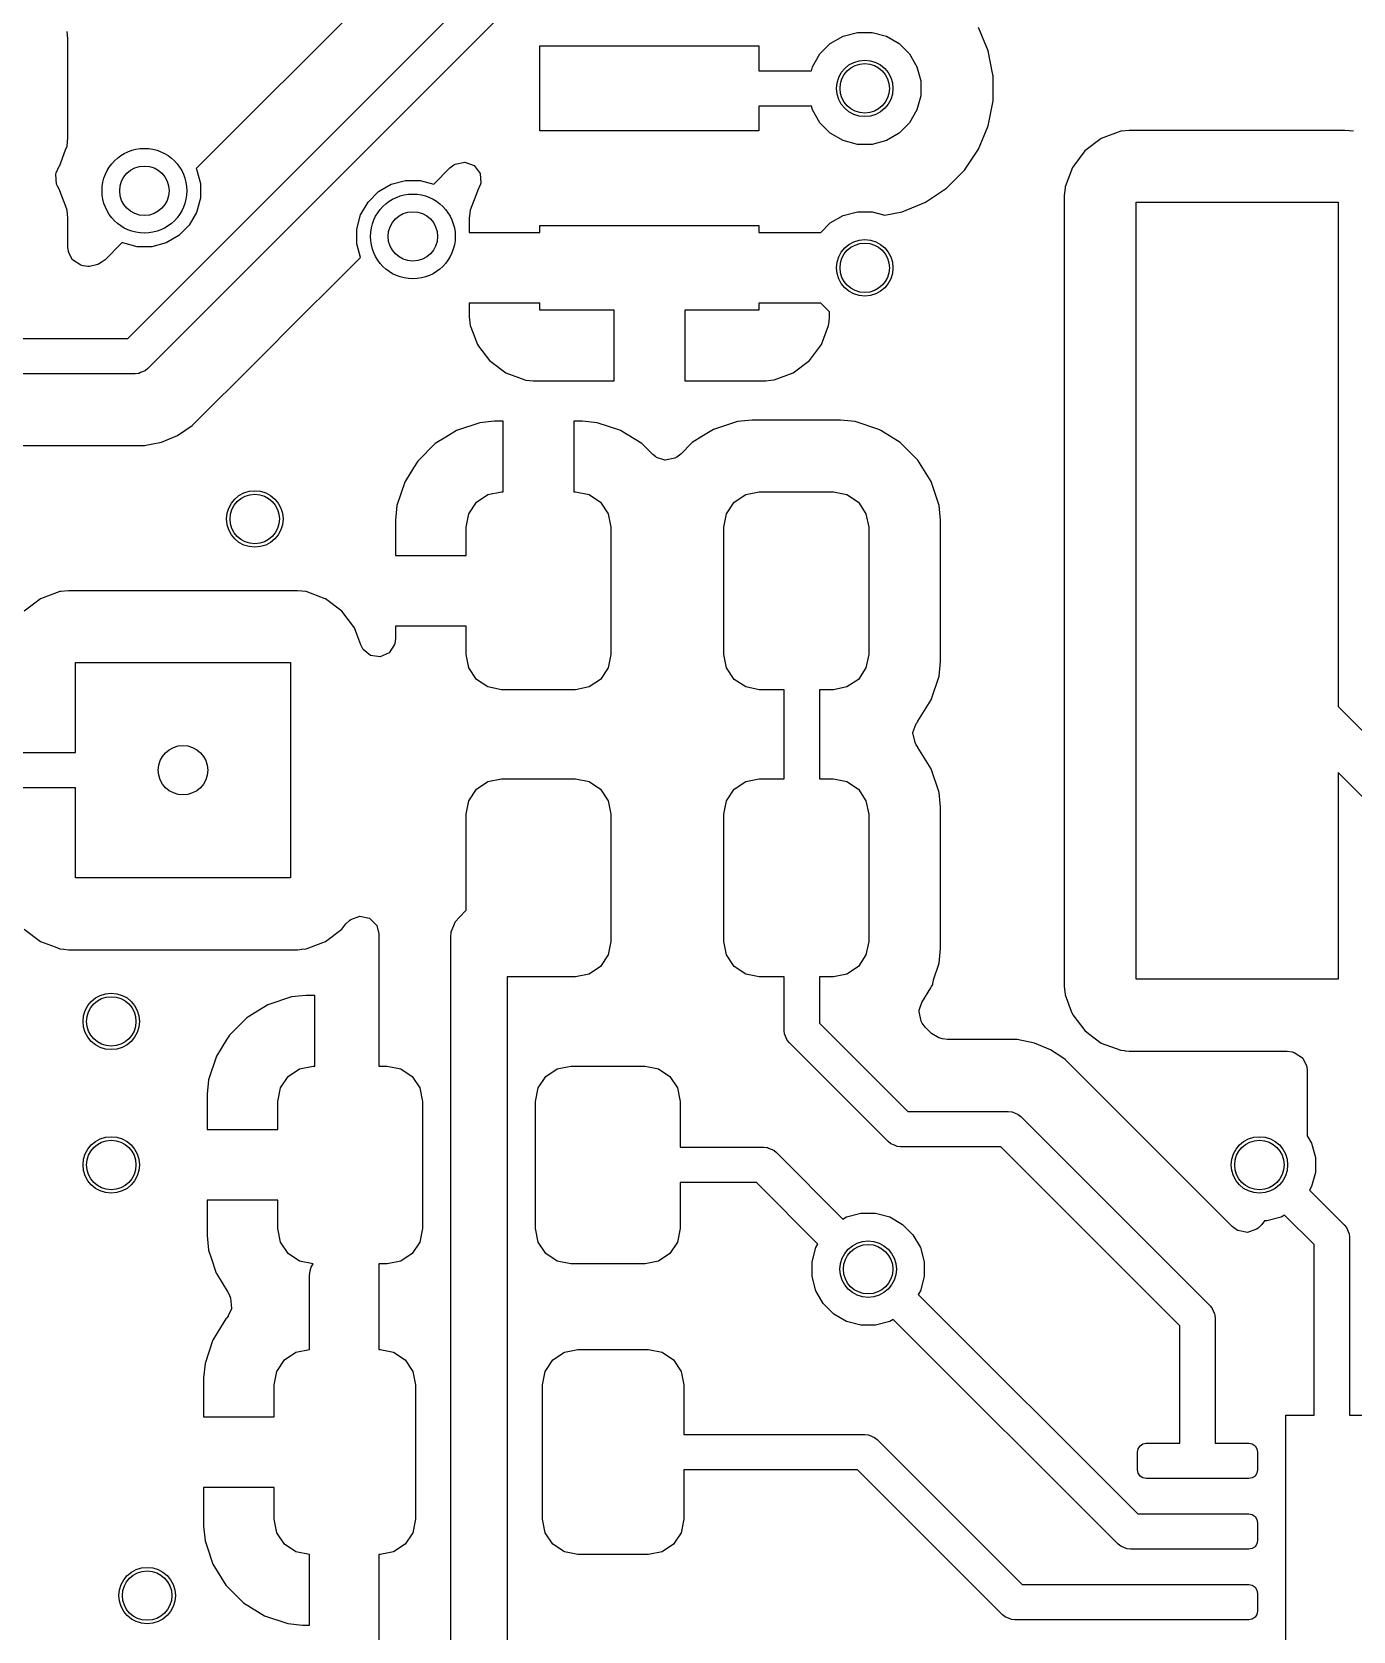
# Model space of a CAD drawing. Header units: inches. Extents: x -2.18 to 1.8, y 0.44 to 2.81.
# Drawn here: x 0.3879 to 0.7561, y 1.7651 to 2.2107 of the extents above; entities that cross this region are included whole.
import ezdxf

# ---------------------------------------------------------------- set-up
doc = ezdxf.new("R2010")
doc.units = ezdxf.units.IN
doc.header["$MEASUREMENT"] = 0
doc.layers.add('BLACK', color=250, linetype='CONTINUOUS')

msp = doc.modelspace()

# ---------------------------------------------------------------- linework, layer by layer
at = {"layer": 'BLACK', "linetype": 'CONTINUOUS'}
for p, q in [((0.50775, 2.24672), (0.43369, 2.17267)), ((0.41465, 2.12531), (0.52949, 2.24015)), ((0.53645, 2.23319), (0.42017, 2.11691)), ((0.39792, 2.20884), (0.39771, 2.21081)), ((0.61397, 2.20955), (0.61794, 2.21061)), ((0.61794, 2.21061), (0.62206, 2.21061)), ((0.62206, 2.21061), (0.62603, 2.20955)), ((0.65439, 2.20543), (0.6517, 2.21194)), ((0.39793, 2.20873), (0.39792, 2.20884)), ((0.39793, 2.18127), (0.39793, 2.20873)), ((0.39793, 2.20873), (0.39793, 2.20873)), ((0.52949, 2.18319), (0.52949, 2.20681)), ((0.52949, 2.20681), (0.59051, 2.20681)), ((0.59051, 2.20681), (0.59051, 2.19992)), ((0.60751, 2.20459), (0.61041, 2.20749)), ((0.61041, 2.20749), (0.61397, 2.20955)), ((0.62603, 2.20955), (0.62959, 2.20749)), ((0.62959, 2.20749), (0.63249, 2.20459)), ((0.60545, 2.20103), (0.60751, 2.20459)), ((0.63249, 2.20459), (0.63455, 2.20103)), ((0.65563, 2.19919), (0.65439, 2.20543)), ((0.59051, 2.19992), (0.60515, 2.19992)), ((0.60515, 2.19992), (0.60545, 2.20103)), ((0.63455, 2.20103), (0.63561, 2.19706)), ((0.63561, 2.19706), (0.63561, 2.19294)), ((0.65571, 2.19882), (0.65563, 2.19919)), ((0.65574, 2.19872), (0.65571, 2.19882)), ((0.65575, 2.19861), (0.65574, 2.19872)), ((0.65577, 2.19853), (0.65575, 2.19861)), ((0.65577, 2.19852), (0.65577, 2.19853)), ((0.65577, 2.19148), (0.65577, 2.19852)), ((0.63561, 2.19294), (0.63455, 2.18897)), ((0.60515, 2.19008), (0.59051, 2.19008)), ((0.59051, 2.19008), (0.59051, 2.18319)), ((0.60545, 2.18897), (0.60515, 2.19008)), ((0.60751, 2.18541), (0.60545, 2.18897)), ((0.63455, 2.18897), (0.63249, 2.18541)), ((0.65439, 2.18457), (0.65577, 2.19148)), ((0.61041, 2.18251), (0.60751, 2.18541)), ((0.63249, 2.18541), (0.62959, 2.18251)), ((0.6517, 2.17806), (0.65439, 2.18457)), ((0.39768, 2.17889), (0.39793, 2.18127)), ((0.39793, 2.18127), (0.39793, 2.18127)), ((0.59051, 2.18319), (0.52949, 2.18319)), ((0.61397, 2.18045), (0.61041, 2.18251)), ((0.61794, 2.17939), (0.61397, 2.18045)), ((0.62206, 2.17939), (0.61794, 2.17939)), ((0.62603, 2.18045), (0.62206, 2.17939)), ((0.62959, 2.18251), (0.62603, 2.18045)), ((0.68594, 2.18102), (0.68133, 2.17757)), ((0.69133, 2.18303), (0.68594, 2.18102)), ((0.68594, 2.18102), (0.68594, 2.18102)), ((0.68594, 2.18102), (0.68594, 2.18102)), ((0.69144, 2.18305), (0.69133, 2.18303)), ((0.69159, 2.18306), (0.69144, 2.18305)), ((0.69371, 2.18329), (0.69159, 2.18306)), ((0.69372, 2.18329), (0.69371, 2.18329)), ((0.69371, 2.18329), (0.69371, 2.18329)), ((0.75384, 2.18329), (0.69372, 2.18329)), ((0.75623, 2.18303), (0.75384, 2.18329)), ((0.75384, 2.18329), (0.75384, 2.18329)), ((0.75384, 2.18329), (0.75384, 2.18329)), ((0.39566, 2.1735), (0.39728, 2.17783)), ((0.39728, 2.17783), (0.39768, 2.17889)), ((0.39768, 2.17889), (0.39768, 2.17889)), ((0.50589, 2.17387), (0.50858, 2.17445)), ((0.50858, 2.17445), (0.51116, 2.17349)), ((0.64778, 2.1722), (0.6517, 2.17806)), ((0.68133, 2.17757), (0.67815, 2.17332)), ((0.39458, 2.17105), (0.39466, 2.17142)), ((0.39478, 2.16831), (0.39458, 2.17105)), ((0.39458, 2.17105), (0.39458, 2.17105)), ((0.39466, 2.17142), (0.39552, 2.17331)), ((0.39552, 2.17331), (0.39553, 2.17332)), ((0.39553, 2.17332), (0.39566, 2.1735)), ((0.43369, 2.17267), (0.4338, 2.17248)), ((0.4338, 2.17248), (0.43487, 2.16851)), ((0.49991, 2.16834), (0.5044, 2.17283)), ((0.5044, 2.17283), (0.50551, 2.17366)), ((0.50551, 2.17366), (0.50589, 2.17387)), ((0.51116, 2.17349), (0.51281, 2.17129)), ((0.51281, 2.17129), (0.513, 2.16855)), ((0.6428, 2.16722), (0.64778, 2.1722)), ((0.67788, 2.17296), (0.67587, 2.16757)), ((0.67815, 2.17332), (0.67788, 2.17296)), ((0.39499, 2.16773), (0.39478, 2.16831)), ((0.39566, 2.16651), (0.39499, 2.16773)), ((0.39566, 2.1665), (0.39566, 2.16651)), ((0.39567, 2.16649), (0.39566, 2.1665)), ((0.39569, 2.16642), (0.39567, 2.16649)), ((0.39759, 2.16135), (0.39569, 2.16642)), ((0.43487, 2.16851), (0.43487, 2.1644)), ((0.48156, 2.16333), (0.48447, 2.16623)), ((0.48447, 2.16623), (0.48803, 2.16829)), ((0.48803, 2.16829), (0.492, 2.16935)), ((0.492, 2.16935), (0.49611, 2.16935)), ((0.49611, 2.16935), (0.49991, 2.16834)), ((0.51203, 2.16634), (0.51006, 2.16104)), ((0.51209, 2.16641), (0.51203, 2.16634)), ((0.51203, 2.16634), (0.51203, 2.16634)), ((0.51203, 2.16634), (0.51203, 2.16634)), ((0.5121, 2.16645), (0.51209, 2.16641)), ((0.51212, 2.16648), (0.5121, 2.16645)), ((0.51295, 2.1683), (0.51212, 2.16648)), ((0.51212, 2.16648), (0.51212, 2.16648)), ((0.513, 2.16855), (0.51295, 2.1683)), ((0.63694, 2.1633), (0.6428, 2.16722)), ((0.67584, 2.16731), (0.67561, 2.16518)), ((0.67585, 2.16746), (0.67584, 2.16731)), ((0.67587, 2.16757), (0.67585, 2.16746)), ((0.39766, 2.16119), (0.39759, 2.16135)), ((0.39768, 2.16111), (0.39766, 2.16119)), ((0.3977, 2.16102), (0.39768, 2.16111)), ((0.43487, 2.1644), (0.4338, 2.16043)), ((0.47951, 2.15977), (0.48156, 2.16333)), ((0.63043, 2.16061), (0.63694, 2.1633)), ((0.67561, 2.16518), (0.67561, 1.94482)), ((0.69563, 1.94673), (0.69563, 2.16327)), ((0.69563, 2.16327), (0.75193, 2.16327)), ((0.75193, 2.16327), (0.75193, 2.02274)), ((0.3977, 2.16085), (0.3977, 2.16102)), ((0.39779, 2.16005), (0.3977, 2.16085)), ((0.39793, 2.15873), (0.39779, 2.16005)), ((0.39793, 2.1507), (0.39793, 2.15873)), ((0.39793, 2.15873), (0.39793, 2.15873)), ((0.43175, 2.15687), (0.42884, 2.15396)), ((0.4338, 2.16043), (0.43175, 2.15687)), ((0.47844, 2.1558), (0.47951, 2.15977)), ((0.51006, 2.16104), (0.5098, 2.1587)), ((0.5098, 2.1587), (0.5098, 2.15869)), ((0.5098, 2.15869), (0.5098, 2.15484)), ((0.51006, 2.16104), (0.51006, 2.16104)), ((0.52949, 2.15484), (0.52949, 2.15681)), ((0.52949, 2.15681), (0.59051, 2.15681)), ((0.59051, 2.15681), (0.59051, 2.15484)), ((0.60776, 2.15484), (0.61041, 2.15749)), ((0.61041, 2.15749), (0.61397, 2.15955)), ((0.61397, 2.15955), (0.61794, 2.16061)), ((0.61794, 2.16061), (0.62206, 2.16061)), ((0.62206, 2.16061), (0.62564, 2.15965)), ((0.62564, 2.15965), (0.63043, 2.16061)), ((0.42884, 2.15396), (0.42528, 2.15191)), ((0.47844, 2.15168), (0.47844, 2.1558)), ((0.5098, 2.15484), (0.52949, 2.15484)), ((0.59051, 2.15484), (0.60776, 2.15484)), ((0.39793, 2.15066), (0.39793, 2.1507)), ((0.39804, 2.1497), (0.39793, 2.15066)), ((0.39811, 2.14941), (0.39804, 2.1497)), ((0.39815, 2.14933), (0.39811, 2.14941)), ((0.39816, 2.14928), (0.39815, 2.14933)), ((0.39821, 2.1492), (0.39816, 2.14928)), ((0.39919, 2.14725), (0.39821, 2.1492)), ((0.41304, 2.15201), (0.40829, 2.14726)), ((0.41323, 2.15191), (0.41304, 2.15201)), ((0.4172, 2.15084), (0.41323, 2.15191)), ((0.42131, 2.15084), (0.4172, 2.15084)), ((0.42528, 2.15191), (0.42131, 2.15084)), ((0.4722, 2.14063), (0.47946, 2.14789)), ((0.47946, 2.14789), (0.47844, 2.15168)), ((0.39924, 2.14719), (0.39919, 2.14725)), ((0.40155, 2.14571), (0.39924, 2.14719)), ((0.40214, 2.14553), (0.40155, 2.14571)), ((0.40352, 2.14533), (0.40214, 2.14553)), ((0.40393, 2.14533), (0.40352, 2.14533)), ((0.40627, 2.14593), (0.40393, 2.14533)), ((0.40718, 2.14643), (0.40627, 2.14593)), ((0.40829, 2.14726), (0.40718, 2.14643)), ((0.46288, 2.13131), (0.4722, 2.14063)), ((0.52949, 2.13516), (0.5098, 2.13516)), ((0.5098, 2.13516), (0.5098, 2.13131)), ((0.52949, 2.13319), (0.52949, 2.13516)), ((0.60776, 2.13516), (0.59051, 2.13516)), ((0.59051, 2.13516), (0.59051, 2.13319)), ((0.6102, 2.13272), (0.60776, 2.13516)), ((0.45063, 2.11905), (0.46288, 2.13131)), ((0.5098, 2.13131), (0.51006, 2.12896)), ((0.55016, 2.13319), (0.52949, 2.13319)), ((0.55016, 2.1135), (0.55016, 2.13319)), ((0.59051, 2.13319), (0.56984, 2.13319)), ((0.56984, 2.13319), (0.56984, 2.1135)), ((0.60994, 2.12896), (0.61005, 2.12996)), ((0.61005, 2.12996), (0.6102, 2.1313)), ((0.6102, 2.13131), (0.6102, 2.13272)), ((0.6102, 2.1313), (0.6102, 2.13131)), ((0.51006, 2.12896), (0.51006, 2.12896)), ((0.51006, 2.12896), (0.51086, 2.12681)), ((0.51086, 2.12681), (0.51203, 2.12366)), ((0.60797, 2.12366), (0.60994, 2.12896)), ((0.60994, 2.12896), (0.60994, 2.12896)), ((0.2228, 2.12531), (0.41465, 2.12531)), ((0.51203, 2.12366), (0.51203, 2.12366)), ((0.51203, 2.12366), (0.5124, 2.12317)), ((0.5124, 2.12317), (0.51543, 2.11913)), ((0.60457, 2.11913), (0.60797, 2.12366)), ((0.60797, 2.12366), (0.60797, 2.12366)), ((0.42017, 2.11691), (0.41943, 2.1163)), ((0.43259, 2.10102), (0.45063, 2.11905)), ((0.51543, 2.11913), (0.51543, 2.11913)), ((0.51543, 2.11913), (0.51612, 2.11861)), ((0.51612, 2.11861), (0.51996, 2.11573)), ((0.60004, 2.11573), (0.60457, 2.11913)), ((0.60457, 2.11913), (0.60457, 2.11913)), ((0.41669, 2.11547), (0.22483, 2.11547)), ((0.41765, 2.11557), (0.41669, 2.11547)), ((0.41817, 2.11578), (0.41765, 2.11557)), ((0.41765, 2.11557), (0.41765, 2.11557)), ((0.41943, 2.1163), (0.41817, 2.11578)), ((0.41943, 2.1163), (0.41943, 2.1163)), ((0.51996, 2.11573), (0.51996, 2.11573)), ((0.51996, 2.11573), (0.52526, 2.11376)), ((0.52526, 2.11376), (0.52526, 2.11376)), ((0.52526, 2.11376), (0.52553, 2.11373)), ((0.52553, 2.11373), (0.5276, 2.1135)), ((0.5276, 2.1135), (0.5276, 2.1135)), ((0.5276, 2.1135), (0.52761, 2.1135)), ((0.52761, 2.1135), (0.55016, 2.1135)), ((0.56984, 2.1135), (0.59239, 2.1135)), ((0.59239, 2.1135), (0.5924, 2.1135)), ((0.5924, 2.1135), (0.5938, 2.11366)), ((0.5924, 2.1135), (0.5924, 2.1135)), ((0.5938, 2.11366), (0.59474, 2.11376)), ((0.59474, 2.11376), (0.60004, 2.11573)), ((0.59474, 2.11376), (0.59474, 2.11376)), ((0.60004, 2.11573), (0.60004, 2.11573)), ((0.42851, 2.09829), (0.43259, 2.10102)), ((0.50618, 2.09966), (0.50322, 2.09783)), ((0.51273, 2.10183), (0.50618, 2.09966)), ((0.50618, 2.09966), (0.50618, 2.09966)), ((0.50618, 2.09966), (0.50618, 2.09966)), ((0.50618, 2.09966), (0.50618, 2.09966)), ((0.51677, 2.10224), (0.51273, 2.10183)), ((0.51273, 2.10183), (0.51273, 2.10183)), ((0.51923, 2.10224), (0.51677, 2.10224)), ((0.51677, 2.10224), (0.51677, 2.10224)), ((0.51923, 2.08256), (0.51923, 2.10224)), ((0.51923, 2.10224), (0.51923, 2.10224)), ((0.54138, 2.10224), (0.53892, 2.10224)), ((0.53892, 2.10224), (0.53892, 2.08256)), ((0.54542, 2.10183), (0.54138, 2.10224)), ((0.54138, 2.10224), (0.54138, 2.10224)), ((0.55177, 2.09973), (0.54542, 2.10183)), ((0.54542, 2.10183), (0.54542, 2.10183)), ((0.55197, 2.09966), (0.55177, 2.09973)), ((0.55785, 2.09604), (0.55197, 2.09966)), ((0.55197, 2.09966), (0.55197, 2.09966)), ((0.57788, 2.09997), (0.57462, 2.09795)), ((0.58451, 2.10216), (0.57788, 2.09997)), ((0.57788, 2.09997), (0.57788, 2.09997)), ((0.57788, 2.09997), (0.57788, 2.09997)), ((0.57788, 2.09997), (0.57788, 2.09997)), ((0.5886, 2.10258), (0.58451, 2.10216)), ((0.61325, 2.10258), (0.5886, 2.10258)), ((0.5886, 2.10258), (0.5886, 2.10258)), ((0.5886, 2.10258), (0.5886, 2.10258)), ((0.5886, 2.10258), (0.5886, 2.10258)), ((0.61734, 2.10216), (0.61325, 2.10258)), ((0.61325, 2.10258), (0.61325, 2.10258)), ((0.62397, 2.09997), (0.61734, 2.10216)), ((0.62446, 2.09966), (0.62397, 2.09997)), ((0.62397, 2.09997), (0.62397, 2.09997)), ((0.62397, 2.09997), (0.62397, 2.09997)), ((0.62991, 2.0963), (0.62446, 2.09966)), ((0.23556, 2.09545), (0.41931, 2.09545)), ((0.41931, 2.09545), (0.41962, 2.09555)), ((0.41962, 2.09555), (0.42115, 2.09585)), ((0.42115, 2.09585), (0.42397, 2.09641)), ((0.42397, 2.09641), (0.42851, 2.09829)), ((0.5003, 2.09604), (0.49542, 2.09116)), ((0.50322, 2.09783), (0.5003, 2.09604)), ((0.56094, 2.09294), (0.55785, 2.09604)), ((0.55785, 2.09604), (0.55785, 2.09604)), ((0.57194, 2.0963), (0.56871, 2.09307)), ((0.57462, 2.09795), (0.57194, 2.0963)), ((0.63484, 2.09136), (0.62991, 2.0963)), ((0.49542, 2.09116), (0.49428, 2.0893)), ((0.56175, 2.09229), (0.56094, 2.09294)), ((0.56201, 2.09212), (0.56175, 2.09229)), ((0.5643, 2.09136), (0.56201, 2.09212)), ((0.56437, 2.09136), (0.5643, 2.09136)), ((0.56706, 2.09194), (0.56437, 2.09136)), ((0.5676, 2.09224), (0.56706, 2.09194)), ((0.56871, 2.09307), (0.5676, 2.09224)), ((0.63851, 2.08542), (0.63484, 2.09136)), ((0.49188, 2.08542), (0.4918, 2.08528)), ((0.49428, 2.0893), (0.49188, 2.08542)), ((0.6407, 2.0788), (0.63851, 2.08542)), ((0.4918, 2.08528), (0.48963, 2.07873)), ((0.4918, 2.08528), (0.4918, 2.08528)), ((0.51178, 2.07968), (0.51497, 2.08181)), ((0.51497, 2.08181), (0.51874, 2.08256)), ((0.51874, 2.08256), (0.51923, 2.08256)), ((0.53892, 2.08256), (0.53941, 2.08256)), ((0.53941, 2.08256), (0.54318, 2.08181)), ((0.54318, 2.08181), (0.54637, 2.07968)), ((0.58363, 2.07968), (0.58682, 2.08181)), ((0.58682, 2.08181), (0.59059, 2.08256)), ((0.59059, 2.08256), (0.61126, 2.08256)), ((0.61126, 2.08256), (0.61503, 2.08181)), ((0.61503, 2.08181), (0.61822, 2.07968)), ((0.48963, 2.07873), (0.48921, 2.07468)), ((0.48963, 2.07873), (0.48963, 2.07873)), ((0.5089, 2.07272), (0.50965, 2.07648)), ((0.50965, 2.07648), (0.51178, 2.07968)), ((0.54637, 2.07968), (0.5485, 2.07648)), ((0.5485, 2.07648), (0.54925, 2.07272)), ((0.58075, 2.07272), (0.5815, 2.07648)), ((0.5815, 2.07648), (0.58363, 2.07968)), ((0.61822, 2.07968), (0.62035, 2.07648)), ((0.62035, 2.07648), (0.6211, 2.07272)), ((0.64112, 2.07471), (0.6407, 2.0788)), ((0.48921, 2.07468), (0.48921, 2.07468)), ((0.48921, 2.07468), (0.48921, 2.06484)), ((0.5089, 2.06484), (0.5089, 2.07272)), ((0.54925, 2.07272), (0.54925, 2.03728)), ((0.58075, 2.03728), (0.58075, 2.07272)), ((0.6211, 2.07272), (0.6211, 2.03728)), ((0.64112, 2.03529), (0.64112, 2.07471)), ((0.48921, 2.06484), (0.5089, 2.06484)), ((0.3957, 2.05476), (0.39031, 2.05275)), ((0.39581, 2.05478), (0.3957, 2.05476)), ((0.39596, 2.05479), (0.39581, 2.05478)), ((0.39808, 2.05502), (0.39596, 2.05479)), ((0.39809, 2.05502), (0.39808, 2.05502)), ((0.39808, 2.05502), (0.39808, 2.05502)), ((0.46191, 2.05502), (0.39809, 2.05502)), ((0.46192, 2.05502), (0.46191, 2.05502)), ((0.4643, 2.05476), (0.46192, 2.05502)), ((0.46192, 2.05502), (0.46192, 2.05502)), ((0.46961, 2.05278), (0.4643, 2.05476)), ((0.4643, 2.05476), (0.4643, 2.05476)), ((0.4643, 2.05476), (0.4643, 2.05476)), ((0.4643, 2.05476), (0.4643, 2.05476)), ((0.4643, 2.05476), (0.4643, 2.05476)), ((0.38832, 2.05126), (0.3857, 2.0493)), ((0.39031, 2.05275), (0.38832, 2.05126)), ((0.39031, 2.05275), (0.39031, 2.05275)), ((0.46969, 2.05275), (0.46961, 2.05278)), ((0.4743, 2.0493), (0.46969, 2.05275)), ((0.47775, 2.04469), (0.4743, 2.0493)), ((0.47842, 2.04291), (0.47775, 2.04469)), ((0.47775, 2.04469), (0.47775, 2.04469)), ((0.47775, 2.04469), (0.47775, 2.04469)), ((0.47954, 2.03989), (0.47842, 2.04291)), ((0.47842, 2.04291), (0.47842, 2.04291)), ((0.48921, 2.04173), (0.48901, 2.04035)), ((0.5089, 2.04516), (0.48921, 2.04516)), ((0.48921, 2.04516), (0.48921, 2.04173)), ((0.5089, 2.03728), (0.5089, 2.04516)), ((0.48011, 2.03881), (0.47954, 2.03989)), ((0.48023, 2.03863), (0.48011, 2.03881)), ((0.48221, 2.03698), (0.48023, 2.03863)), ((0.48494, 2.03659), (0.48221, 2.03698)), ((0.48744, 2.03773), (0.48494, 2.03659)), ((0.48892, 2.04004), (0.48744, 2.03773)), ((0.48901, 2.04035), (0.48892, 2.04004)), ((0.50965, 2.03352), (0.5089, 2.03728)), ((0.54925, 2.03728), (0.5485, 2.03352)), ((0.5815, 2.03352), (0.58075, 2.03728)), ((0.6211, 2.03728), (0.62035, 2.03352)), ((0.4, 2.00992), (0.4, 2.035)), ((0.4, 2.035), (0.46, 2.035)), ((0.46, 2.035), (0.46, 1.975)), ((0.51178, 2.03032), (0.50965, 2.03352)), ((0.5485, 2.03352), (0.54637, 2.03032)), ((0.58363, 2.03032), (0.5815, 2.03352)), ((0.62035, 2.03352), (0.61822, 2.03032)), ((0.6407, 2.0312), (0.64112, 2.03529)), ((0.51497, 2.02819), (0.51178, 2.03032)), ((0.51874, 2.02744), (0.51497, 2.02819)), ((0.53941, 2.02744), (0.51874, 2.02744)), ((0.54318, 2.02819), (0.53941, 2.02744)), ((0.54637, 2.03032), (0.54318, 2.02819)), ((0.58682, 2.02819), (0.58363, 2.03032)), ((0.59059, 2.02744), (0.58682, 2.02819)), ((0.59758, 2.02744), (0.59059, 2.02744)), ((0.59758, 2.00256), (0.59758, 2.02744)), ((0.61126, 2.02744), (0.60742, 2.02744)), ((0.60742, 2.02744), (0.60742, 2.00256)), ((0.61503, 2.02819), (0.61126, 2.02744)), ((0.61822, 2.03032), (0.61503, 2.02819)), ((0.63851, 2.02458), (0.6407, 2.0312)), ((0.63484, 2.01864), (0.63851, 2.02458)), ((0.63467, 2.01841), (0.63484, 2.01864)), ((0.63484, 2.01864), (0.63484, 2.01864)), ((0.75193, 2.02274), (0.77444, 2.00023)), ((0.63344, 2.01539), (0.63345, 2.01546)), ((0.63403, 2.0127), (0.63344, 2.01539)), ((0.63345, 2.01546), (0.63421, 2.01775)), ((0.63421, 2.01775), (0.63438, 2.01801)), ((0.63438, 2.01801), (0.63469, 2.0184)), ((0.63469, 2.0184), (0.63467, 2.01841)), ((0.36, 2.00992), (0.4, 2.00992)), ((0.63438, 2.01207), (0.63403, 2.0127)), ((0.63483, 2.01138), (0.63438, 2.01207)), ((0.63484, 2.01136), (0.63483, 2.01138)), ((0.63851, 2.00542), (0.63484, 2.01136)), ((0.63484, 2.01136), (0.63484, 2.01136)), ((0.63484, 2.01136), (0.63484, 2.01136)), ((0.6407, 1.9988), (0.63851, 2.00542)), ((0.51178, 1.99968), (0.51497, 2.00181)), ((0.51497, 2.00181), (0.51874, 2.00256)), ((0.51874, 2.00256), (0.53941, 2.00256)), ((0.53941, 2.00256), (0.54318, 2.00181)), ((0.54318, 2.00181), (0.54637, 1.99968)), ((0.58363, 1.99968), (0.58682, 2.00181)), ((0.58682, 2.00181), (0.59059, 2.00256)), ((0.59059, 2.00256), (0.59758, 2.00256)), ((0.60742, 2.00256), (0.61126, 2.00256)), ((0.61126, 2.00256), (0.61503, 2.00181)), ((0.61503, 2.00181), (0.61822, 1.99968)), ((0.76334, 1.99294), (0.75193, 2.00435)), ((0.75193, 2.00435), (0.75193, 1.94673)), ((0.4, 2.00008), (0.36, 2.00008)), ((0.4, 1.975), (0.4, 2.00008)), ((0.5089, 1.99272), (0.50965, 1.99648)), ((0.50965, 1.99648), (0.51178, 1.99968)), ((0.54637, 1.99968), (0.5485, 1.99648)), ((0.5485, 1.99648), (0.54925, 1.99272)), ((0.58075, 1.99272), (0.5815, 1.99648)), ((0.5815, 1.99648), (0.58363, 1.99968)), ((0.61822, 1.99968), (0.62035, 1.99648)), ((0.62035, 1.99648), (0.6211, 1.99272)), ((0.64112, 1.99471), (0.6407, 1.9988)), ((0.5089, 1.96596), (0.5089, 1.99272)), ((0.54925, 1.99272), (0.54925, 1.95728)), ((0.58075, 1.95728), (0.58075, 1.99272)), ((0.6211, 1.99272), (0.6211, 1.95728)), ((0.64112, 1.95529), (0.64112, 1.99471)), ((0.46, 1.975), (0.4, 1.975)), ((0.50693, 1.96399), (0.5089, 1.96596)), ((0.3857, 1.9607), (0.39031, 1.95725)), ((0.46969, 1.95725), (0.4743, 1.9607)), ((0.4743, 1.9607), (0.4754, 1.96216)), ((0.4754, 1.96216), (0.47638, 1.96314)), ((0.47638, 1.96314), (0.47673, 1.96341)), ((0.47673, 1.96341), (0.47931, 1.96437)), ((0.47931, 1.96437), (0.482, 1.96379)), ((0.482, 1.96379), (0.48394, 1.96184)), ((0.48394, 1.96184), (0.48401, 1.96172)), ((0.48401, 1.96172), (0.48461, 1.95938)), ((0.50478, 1.95996), (0.50595, 1.9628)), ((0.50595, 1.9628), (0.50693, 1.96399)), ((0.39031, 1.95725), (0.39434, 1.95575)), ((0.46504, 1.95551), (0.46969, 1.95725)), ((0.48461, 1.95938), (0.48461, 1.92256)), ((0.50463, 1.95843), (0.50478, 1.95996)), ((0.50463, 1.67933), (0.50463, 1.95843)), ((0.54925, 1.95728), (0.5485, 1.95352)), ((0.5815, 1.95352), (0.58075, 1.95728)), ((0.6211, 1.95728), (0.62035, 1.95352)), ((0.39434, 1.95575), (0.3957, 1.95524)), ((0.3957, 1.95524), (0.3957, 1.95524)), ((0.3957, 1.95524), (0.39677, 1.95512)), ((0.39677, 1.95512), (0.39677, 1.95512)), ((0.39677, 1.95512), (0.39677, 1.95512)), ((0.39677, 1.95512), (0.39691, 1.95511)), ((0.39691, 1.95511), (0.39808, 1.95498)), ((0.39808, 1.95498), (0.39808, 1.95498)), ((0.39808, 1.95498), (0.39808, 1.95498)), ((0.39808, 1.95498), (0.39809, 1.95498)), ((0.39809, 1.95498), (0.46191, 1.95498)), ((0.46191, 1.95498), (0.46191, 1.95498)), ((0.46191, 1.95498), (0.46192, 1.95498)), ((0.46192, 1.95498), (0.46255, 1.95505)), ((0.46192, 1.95498), (0.46192, 1.95498)), ((0.46192, 1.95498), (0.46192, 1.95498)), ((0.46255, 1.95505), (0.46298, 1.95509)), ((0.46298, 1.95509), (0.46309, 1.95511)), ((0.46298, 1.95509), (0.46298, 1.95509)), ((0.46298, 1.95509), (0.46298, 1.95509)), ((0.46309, 1.95511), (0.4643, 1.95524)), ((0.4643, 1.95524), (0.46504, 1.95551)), ((0.4643, 1.95524), (0.4643, 1.95524)), ((0.5485, 1.95352), (0.54637, 1.95032)), ((0.58363, 1.95032), (0.5815, 1.95352)), ((0.62035, 1.95352), (0.61822, 1.95032)), ((0.6407, 1.9512), (0.64112, 1.95529)), ((0.53941, 1.94744), (0.52037, 1.94744)), ((0.52037, 1.94744), (0.52037, 1.67933)), ((0.54318, 1.94819), (0.53941, 1.94744)), ((0.54637, 1.95032), (0.54318, 1.94819)), ((0.58682, 1.94819), (0.58363, 1.95032)), ((0.59059, 1.94744), (0.58682, 1.94819)), ((0.59758, 1.94744), (0.59059, 1.94744)), ((0.59758, 1.9325), (0.59758, 1.94744)), ((0.61126, 1.94744), (0.60742, 1.94744)), ((0.60742, 1.94744), (0.60742, 1.93454)), ((0.61503, 1.94819), (0.61126, 1.94744)), ((0.61822, 1.95032), (0.61503, 1.94819)), ((0.63918, 1.94662), (0.6407, 1.9512)), ((0.63587, 1.9403), (0.63839, 1.94439)), ((0.63839, 1.94439), (0.63849, 1.94453)), ((0.63849, 1.94453), (0.6386, 1.94472)), ((0.6386, 1.94472), (0.63896, 1.94531)), ((0.63895, 1.94538), (0.63918, 1.94662)), ((0.63896, 1.94531), (0.63895, 1.94538)), ((0.67561, 1.94482), (0.67579, 1.94317)), ((0.67579, 1.94317), (0.67584, 1.9427)), ((0.75193, 1.94673), (0.69563, 1.94673)), ((0.45368, 1.93966), (0.45078, 1.93787)), ((0.46023, 1.94183), (0.45368, 1.93966)), ((0.45368, 1.93966), (0.45368, 1.93966)), ((0.45368, 1.93966), (0.45368, 1.93966)), ((0.45368, 1.93966), (0.45368, 1.93966)), ((0.46427, 1.94224), (0.46023, 1.94183)), ((0.46023, 1.94183), (0.46023, 1.94183)), ((0.46673, 1.94224), (0.46427, 1.94224)), ((0.46427, 1.94224), (0.46427, 1.94224)), ((0.46673, 1.92256), (0.46673, 1.94224)), ((0.46673, 1.94224), (0.46673, 1.94224)), ((0.63516, 1.93809), (0.63587, 1.9403)), ((0.67584, 1.9427), (0.67584, 1.94269)), ((0.67584, 1.94269), (0.67585, 1.94254)), ((0.67585, 1.94254), (0.67587, 1.94243)), ((0.67587, 1.94243), (0.67757, 1.93787)), ((0.4478, 1.93604), (0.44292, 1.93116)), ((0.45078, 1.93787), (0.4478, 1.93604)), ((0.60742, 1.93454), (0.63204, 1.90992)), ((0.63513, 1.93777), (0.63516, 1.93809)), ((0.63572, 1.93508), (0.63513, 1.93777)), ((0.63601, 1.93454), (0.63572, 1.93508)), ((0.63685, 1.93343), (0.63601, 1.93454)), ((0.67757, 1.93787), (0.67757, 1.93787)), ((0.67757, 1.93787), (0.67788, 1.93704)), ((0.67788, 1.93704), (0.67804, 1.93683)), ((0.67804, 1.93683), (0.68133, 1.93243)), ((0.44225, 1.93007), (0.4393, 1.92528)), ((0.44292, 1.93116), (0.44225, 1.93007)), ((0.59767, 1.93154), (0.59758, 1.9325)), ((0.59841, 1.92977), (0.59767, 1.93154)), ((0.59902, 1.92902), (0.59841, 1.92977)), ((0.59841, 1.92977), (0.59841, 1.92977)), ((0.63861, 1.93166), (0.63685, 1.93343)), ((0.64069, 1.93043), (0.63861, 1.93166)), ((0.64168, 1.93014), (0.64069, 1.93043)), ((0.64305, 1.92994), (0.64168, 1.93014)), ((0.66246, 1.92994), (0.64305, 1.92994)), ((0.66727, 1.92898), (0.66246, 1.92994)), ((0.66246, 1.92994), (0.66246, 1.92994)), ((0.66246, 1.92994), (0.66246, 1.92994)), ((0.68133, 1.93243), (0.68234, 1.93167)), ((0.68234, 1.93167), (0.68234, 1.93167)), ((0.68234, 1.93167), (0.68594, 1.92898)), ((0.4393, 1.92528), (0.43713, 1.91873)), ((0.4393, 1.92528), (0.4393, 1.92528)), ((0.4393, 1.92528), (0.4393, 1.92528)), ((0.62652, 1.90152), (0.59902, 1.92902)), ((0.66728, 1.92898), (0.66727, 1.92898)), ((0.67181, 1.9271), (0.66728, 1.92898)), ((0.67518, 1.92485), (0.67181, 1.9271)), ((0.67181, 1.9271), (0.67181, 1.9271)), ((0.67181, 1.9271), (0.67181, 1.9271)), ((0.68594, 1.92898), (0.68594, 1.92898)), ((0.68594, 1.92898), (0.69133, 1.92697)), ((0.69133, 1.92697), (0.69133, 1.92697)), ((0.69133, 1.92697), (0.6924, 1.92685)), ((0.6924, 1.92685), (0.6924, 1.92685)), ((0.6924, 1.92685), (0.69257, 1.92684)), ((0.69257, 1.92684), (0.69371, 1.92671)), ((0.69371, 1.92671), (0.69371, 1.92671)), ((0.69371, 1.92671), (0.69371, 1.92671)), ((0.69371, 1.92671), (0.69372, 1.92671)), ((0.69372, 1.92671), (0.73774, 1.92671)), ((0.73774, 1.92671), (0.73911, 1.92651)), ((0.73911, 1.92651), (0.7397, 1.92634)), ((0.7397, 1.92634), (0.74202, 1.92486)), ((0.45928, 1.91968), (0.46247, 1.92181)), ((0.46247, 1.92181), (0.46624, 1.92256)), ((0.46624, 1.92256), (0.46673, 1.92256)), ((0.48461, 1.92256), (0.48691, 1.92256)), ((0.48691, 1.92256), (0.49068, 1.92181)), ((0.49068, 1.92181), (0.49387, 1.91968)), ((0.53113, 1.91968), (0.53432, 1.92181)), ((0.53432, 1.92181), (0.53809, 1.92256)), ((0.53809, 1.92256), (0.55876, 1.92256)), ((0.55876, 1.92256), (0.56253, 1.92181)), ((0.56253, 1.92181), (0.56572, 1.91968)), ((0.6752, 1.92484), (0.67518, 1.92485)), ((0.6759, 1.92437), (0.6752, 1.92484)), ((0.6752, 1.92484), (0.6752, 1.92484)), ((0.67618, 1.92409), (0.6759, 1.92437)), ((0.72244, 1.87784), (0.67618, 1.92409)), ((0.67618, 1.92409), (0.67618, 1.92409)), ((0.74202, 1.92486), (0.74206, 1.9248)), ((0.74206, 1.9248), (0.74315, 1.92264)), ((0.74315, 1.92264), (0.74321, 1.92234)), ((0.74321, 1.92234), (0.74332, 1.92131)), ((0.74332, 1.92131), (0.74332, 1.90315)), ((0.43713, 1.91873), (0.43671, 1.91468)), ((0.43713, 1.91873), (0.43713, 1.91873)), ((0.4564, 1.91272), (0.45715, 1.91648)), ((0.45715, 1.91648), (0.45928, 1.91968)), ((0.49387, 1.91968), (0.496, 1.91648)), ((0.496, 1.91648), (0.49675, 1.91272)), ((0.52825, 1.91272), (0.529, 1.91648)), ((0.529, 1.91648), (0.53113, 1.91968)), ((0.56572, 1.91968), (0.56785, 1.91648)), ((0.56785, 1.91648), (0.5686, 1.91272)), ((0.43671, 1.91468), (0.43671, 1.90484)), ((0.43671, 1.91468), (0.43671, 1.91468)), ((0.4564, 1.90484), (0.4564, 1.91272)), ((0.49675, 1.91272), (0.49675, 1.87728)), ((0.52825, 1.87728), (0.52825, 1.91272)), ((0.5686, 1.91272), (0.5686, 1.89992)), ((0.63204, 1.90992), (0.66, 1.90992)), ((0.66, 1.90992), (0.66096, 1.90983)), ((0.66096, 1.90983), (0.66096, 1.90983)), ((0.66096, 1.90983), (0.66111, 1.90977)), ((0.66111, 1.90977), (0.66273, 1.90909)), ((0.66273, 1.90909), (0.66273, 1.90909)), ((0.66273, 1.90909), (0.66348, 1.90848)), ((0.66348, 1.90848), (0.71624, 1.85572)), ((0.43671, 1.90484), (0.4564, 1.90484)), ((0.74332, 1.90315), (0.74455, 1.90103)), ((0.5686, 1.89992), (0.5919, 1.89992)), ((0.5919, 1.89992), (0.59286, 1.89983)), ((0.59286, 1.89983), (0.59286, 1.89983)), ((0.59286, 1.89983), (0.59321, 1.89968)), ((0.59321, 1.89968), (0.59463, 1.89909)), ((0.59463, 1.89909), (0.59463, 1.89909)), ((0.59463, 1.89909), (0.59538, 1.89848)), ((0.59538, 1.89848), (0.61393, 1.87993)), ((0.62727, 1.90091), (0.62652, 1.90152)), ((0.62833, 1.90047), (0.62727, 1.90091)), ((0.62727, 1.90091), (0.62727, 1.90091)), ((0.62904, 1.90017), (0.62833, 1.90047)), ((0.63, 1.90008), (0.62904, 1.90017)), ((0.62904, 1.90017), (0.62904, 1.90017)), ((0.65796, 1.90008), (0.63, 1.90008)), ((0.70783, 1.85021), (0.65796, 1.90008)), ((0.74455, 1.90103), (0.74561, 1.89706)), ((0.74561, 1.89706), (0.74561, 1.89294)), ((0.58986, 1.89008), (0.5686, 1.89008)), ((0.5686, 1.89008), (0.5686, 1.87728)), ((0.60697, 1.87297), (0.58986, 1.89008)), ((0.74561, 1.89294), (0.74455, 1.88897)), ((0.4564, 1.88516), (0.43671, 1.88516)), ((0.43671, 1.88516), (0.43671, 1.87532)), ((0.4564, 1.87728), (0.4564, 1.88516)), ((0.74455, 1.88897), (0.74398, 1.88798)), ((0.74398, 1.88798), (0.75364, 1.87832)), ((0.61393, 1.87993), (0.61492, 1.8805)), ((0.61492, 1.8805), (0.61889, 1.88156)), ((0.61889, 1.88156), (0.62301, 1.88156)), ((0.62301, 1.88156), (0.62698, 1.8805)), ((0.62698, 1.8805), (0.63054, 1.87844)), ((0.73603, 1.88045), (0.73206, 1.87939)), ((0.73702, 1.88102), (0.73603, 1.88045)), ((0.74524, 1.8728), (0.73702, 1.88102)), ((0.45715, 1.87352), (0.4564, 1.87728)), ((0.49675, 1.87728), (0.496, 1.87352)), ((0.529, 1.87352), (0.52825, 1.87728)), ((0.5686, 1.87728), (0.56785, 1.87352)), ((0.63054, 1.87844), (0.63344, 1.87554)), ((0.72352, 1.87702), (0.72244, 1.87784)), ((0.72399, 1.87676), (0.72352, 1.87702)), ((0.72664, 1.87616), (0.72399, 1.87676)), ((0.72923, 1.87709), (0.72664, 1.87616)), ((0.72968, 1.87742), (0.72923, 1.87709)), ((0.73067, 1.87839), (0.72968, 1.87742)), ((0.73144, 1.87939), (0.73067, 1.87839)), ((0.73206, 1.87939), (0.73144, 1.87939)), ((0.75364, 1.87832), (0.75425, 1.87758)), ((0.75425, 1.87758), (0.75425, 1.87758)), ((0.75425, 1.87758), (0.75498, 1.8758)), ((0.43671, 1.87532), (0.43713, 1.87127)), ((0.45928, 1.87032), (0.45715, 1.87352)), ((0.496, 1.87352), (0.49387, 1.87032)), ((0.53113, 1.87032), (0.529, 1.87352)), ((0.56785, 1.87352), (0.56572, 1.87032)), ((0.60534, 1.86801), (0.6064, 1.87198)), ((0.6064, 1.87198), (0.60697, 1.87297)), ((0.63344, 1.87554), (0.6355, 1.87198)), ((0.6355, 1.87198), (0.63656, 1.86801)), ((0.74524, 1.86419), (0.74524, 1.8728)), ((0.75498, 1.8758), (0.75508, 1.87484)), ((0.75508, 1.87484), (0.75508, 1.86419)), ((0.43713, 1.87127), (0.43713, 1.87127)), ((0.43713, 1.87127), (0.43713, 1.87127)), ((0.43713, 1.87127), (0.43785, 1.86909)), ((0.43785, 1.86909), (0.43926, 1.86483)), ((0.46247, 1.86819), (0.45928, 1.87032)), ((0.46624, 1.86744), (0.46247, 1.86819)), ((0.46575, 1.86652), (0.46629, 1.86744)), ((0.46629, 1.86744), (0.46624, 1.86744)), ((0.48691, 1.86744), (0.48461, 1.86744)), ((0.48461, 1.86744), (0.48461, 1.84354)), ((0.49068, 1.86819), (0.48691, 1.86744)), ((0.49387, 1.87032), (0.49068, 1.86819)), ((0.53432, 1.86819), (0.53113, 1.87032)), ((0.53809, 1.86744), (0.53432, 1.86819)), ((0.55876, 1.86744), (0.53809, 1.86744)), ((0.56253, 1.86819), (0.55876, 1.86744)), ((0.56572, 1.87032), (0.56253, 1.86819)), ((0.60534, 1.86389), (0.60534, 1.86801)), ((0.63656, 1.86801), (0.63656, 1.86389)), ((0.43926, 1.86483), (0.4393, 1.86472)), ((0.4393, 1.86472), (0.4393, 1.86472)), ((0.4393, 1.86472), (0.44246, 1.85959)), ((0.46526, 1.86415), (0.46545, 1.86552)), ((0.46526, 1.84354), (0.46526, 1.86415)), ((0.46545, 1.86552), (0.46575, 1.86652)), ((0.6064, 1.85992), (0.60534, 1.86389)), ((0.63656, 1.86389), (0.6355, 1.85992)), ((0.74524, 1.84992), (0.74524, 1.86419)), ((0.75508, 1.86419), (0.75508, 1.84992)), ((0.44246, 1.85959), (0.44283, 1.85887)), ((0.44283, 1.85887), (0.44324, 1.85784)), ((0.60846, 1.85636), (0.6064, 1.85992)), ((0.6355, 1.85992), (0.63493, 1.85893)), ((0.63493, 1.85893), (0.6961, 1.79776)), ((0.44347, 1.85489), (0.44263, 1.85292)), ((0.44324, 1.85784), (0.44352, 1.85511)), ((0.44352, 1.85511), (0.44347, 1.85489)), ((0.44352, 1.85511), (0.44352, 1.85511)), ((0.61136, 1.85346), (0.60846, 1.85636)), ((0.71624, 1.85572), (0.71685, 1.85498)), ((0.71685, 1.85498), (0.71685, 1.85498)), ((0.71685, 1.85498), (0.71737, 1.85372)), ((0.71737, 1.85372), (0.71754, 1.85332)), ((0.44046, 1.84975), (0.43836, 1.84633)), ((0.44194, 1.85214), (0.44046, 1.84975)), ((0.4421, 1.85231), (0.44194, 1.85214)), ((0.4426, 1.85289), (0.4421, 1.85231)), ((0.44263, 1.85292), (0.4426, 1.85289)), ((0.61492, 1.8514), (0.61136, 1.85346)), ((0.61889, 1.85034), (0.61492, 1.8514)), ((0.62301, 1.85034), (0.61889, 1.85034)), ((0.62698, 1.8514), (0.62301, 1.85034)), ((0.62797, 1.85197), (0.62698, 1.8514)), ((0.69059, 1.78935), (0.62797, 1.85197)), ((0.70783, 1.81744), (0.70783, 1.85021)), ((0.71754, 1.85332), (0.71758, 1.8532)), ((0.71758, 1.8532), (0.71768, 1.85224)), ((0.71768, 1.85224), (0.71768, 1.81744)), ((0.74524, 1.82531), (0.74524, 1.84992)), ((0.75508, 1.84992), (0.75508, 1.82531)), ((0.43831, 1.84626), (0.43614, 1.83971)), ((0.43836, 1.84633), (0.43831, 1.84626)), ((0.43831, 1.84626), (0.43831, 1.84626)), ((0.45616, 1.83747), (0.4583, 1.84066)), ((0.4583, 1.84066), (0.46149, 1.84279)), ((0.46149, 1.84279), (0.46526, 1.84354)), ((0.48461, 1.84354), (0.48494, 1.84354)), ((0.48494, 1.84354), (0.48871, 1.84279)), ((0.48871, 1.84279), (0.4919, 1.84066)), ((0.4919, 1.84066), (0.49403, 1.83747)), ((0.53097, 1.83747), (0.5331, 1.84066)), ((0.5331, 1.84066), (0.53629, 1.84279)), ((0.53629, 1.84279), (0.54006, 1.84354)), ((0.54006, 1.84354), (0.55974, 1.84354)), ((0.55974, 1.84354), (0.56351, 1.84279)), ((0.56351, 1.84279), (0.5667, 1.84066)), ((0.5667, 1.84066), (0.56884, 1.83747)), ((0.43614, 1.83971), (0.43573, 1.83567)), ((0.43614, 1.83971), (0.43614, 1.83971)), ((0.45541, 1.8337), (0.45616, 1.83747)), ((0.49403, 1.83747), (0.49478, 1.8337)), ((0.53022, 1.8337), (0.53097, 1.83747)), ((0.56884, 1.83747), (0.56959, 1.8337)), ((0.43573, 1.83567), (0.43573, 1.82484)), ((0.43573, 1.83567), (0.43573, 1.83567)), ((0.45541, 1.82484), (0.45541, 1.8337)), ((0.49478, 1.8337), (0.49478, 1.7963)), ((0.53022, 1.7963), (0.53022, 1.8337)), ((0.56959, 1.8337), (0.56959, 1.81992)), ((0.43573, 1.82484), (0.45541, 1.82484)), ((0.73736, 1.68161), (0.73736, 1.82531)), ((0.73736, 1.82531), (0.74524, 1.82531)), ((0.75508, 1.82531), (0.84169, 1.82531)), ((0.56959, 1.81992), (0.62, 1.81992)), ((0.62, 1.81992), (0.62096, 1.81983)), ((0.62096, 1.81983), (0.62096, 1.81983)), ((0.62096, 1.81983), (0.62127, 1.8197)), ((0.62127, 1.8197), (0.62273, 1.81909)), ((0.62273, 1.81909), (0.62273, 1.81909)), ((0.62273, 1.81909), (0.62348, 1.81848)), ((0.62348, 1.81848), (0.66389, 1.77807)), ((0.69602, 1.81498), (0.69621, 1.81592)), ((0.69602, 1.81006), (0.69602, 1.81498)), ((0.69621, 1.81592), (0.69674, 1.81672)), ((0.69674, 1.81672), (0.69754, 1.81725)), ((0.69754, 1.81725), (0.69848, 1.81744)), ((0.69848, 1.81744), (0.70783, 1.81744)), ((0.71768, 1.81744), (0.72703, 1.81744)), ((0.72703, 1.81744), (0.72797, 1.81725)), ((0.72797, 1.81725), (0.72877, 1.81672)), ((0.72877, 1.81672), (0.7293, 1.81592)), ((0.7293, 1.81592), (0.72949, 1.81498)), ((0.72949, 1.81498), (0.72949, 1.81006)), ((0.61796, 1.81008), (0.56959, 1.81008)), ((0.56959, 1.81008), (0.56959, 1.7963)), ((0.65837, 1.76967), (0.61796, 1.81008)), ((0.69621, 1.80912), (0.69602, 1.81006)), ((0.69674, 1.80832), (0.69621, 1.80912)), ((0.7293, 1.80912), (0.72877, 1.80832)), ((0.72949, 1.81006), (0.7293, 1.80912)), ((0.45541, 1.80516), (0.43573, 1.80516)), ((0.43573, 1.80516), (0.43573, 1.79433)), ((0.45541, 1.7963), (0.45541, 1.80516)), ((0.69754, 1.80779), (0.69674, 1.80832)), ((0.69848, 1.8076), (0.69754, 1.80779)), ((0.72703, 1.8076), (0.69848, 1.8076)), ((0.72797, 1.80779), (0.72703, 1.8076)), ((0.72877, 1.80832), (0.72797, 1.80779)), ((0.45616, 1.79253), (0.45541, 1.7963)), ((0.49478, 1.7963), (0.49403, 1.79253)), ((0.53097, 1.79253), (0.53022, 1.7963)), ((0.56959, 1.7963), (0.56884, 1.79253)), ((0.6961, 1.79776), (0.71276, 1.79776)), ((0.71276, 1.79776), (0.72703, 1.79776)), ((0.72703, 1.79776), (0.72797, 1.79757)), ((0.72797, 1.79757), (0.72877, 1.79704)), ((0.72877, 1.79704), (0.7293, 1.79624)), ((0.7293, 1.79624), (0.72949, 1.7953)), ((0.43573, 1.79433), (0.43614, 1.79029)), ((0.4583, 1.78934), (0.45616, 1.79253)), ((0.49403, 1.79253), (0.4919, 1.78934)), ((0.5331, 1.78934), (0.53097, 1.79253)), ((0.56884, 1.79253), (0.5667, 1.78934)), ((0.72949, 1.7953), (0.72949, 1.79037)), ((0.43614, 1.79029), (0.43614, 1.79029)), ((0.43614, 1.79029), (0.43614, 1.79029)), ((0.43614, 1.79029), (0.4366, 1.7889)), ((0.4366, 1.7889), (0.43829, 1.78379)), ((0.46149, 1.78721), (0.4583, 1.78934)), ((0.46526, 1.78646), (0.46149, 1.78721)), ((0.48871, 1.78721), (0.48494, 1.78646)), ((0.4919, 1.78934), (0.48871, 1.78721)), ((0.53629, 1.78721), (0.5331, 1.78934)), ((0.54006, 1.78646), (0.53629, 1.78721)), ((0.56351, 1.78721), (0.55974, 1.78646)), ((0.5667, 1.78934), (0.56351, 1.78721)), ((0.69133, 1.78874), (0.69059, 1.78935)), ((0.69237, 1.78831), (0.69133, 1.78874)), ((0.69133, 1.78874), (0.69133, 1.78874)), ((0.69311, 1.78801), (0.69237, 1.78831)), ((0.69407, 1.78791), (0.69311, 1.78801)), ((0.69311, 1.78801), (0.69311, 1.78801)), ((0.69848, 1.78791), (0.69407, 1.78791)), ((0.72703, 1.78791), (0.69848, 1.78791)), ((0.72797, 1.7881), (0.72703, 1.78791)), ((0.72877, 1.78863), (0.72797, 1.7881)), ((0.7293, 1.78943), (0.72877, 1.78863)), ((0.72949, 1.79037), (0.7293, 1.78943)), ((0.43829, 1.78379), (0.43831, 1.78374)), ((0.43831, 1.78374), (0.43831, 1.78374)), ((0.43831, 1.78374), (0.44194, 1.77786)), ((0.46526, 1.76677), (0.46526, 1.78646)), ((0.48494, 1.78646), (0.48461, 1.78646)), ((0.48461, 1.78646), (0.48461, 1.70308)), ((0.55974, 1.78646), (0.54006, 1.78646)), ((0.66389, 1.77807), (0.71276, 1.77807)), ((0.71276, 1.77807), (0.72703, 1.77807)), ((0.72703, 1.77807), (0.72797, 1.77788)), ((0.72797, 1.77788), (0.72877, 1.77735)), ((0.44194, 1.77786), (0.44682, 1.77298)), ((0.72877, 1.77735), (0.7293, 1.77655)), ((0.7293, 1.77655), (0.72949, 1.77561)), ((0.72949, 1.77561), (0.72949, 1.77069)), ((0.44682, 1.77298), (0.45269, 1.76936)), ((0.45269, 1.76936), (0.45269, 1.76936)), ((0.45269, 1.76936), (0.45924, 1.76718)), ((0.65912, 1.76906), (0.65837, 1.76967)), ((0.66022, 1.7686), (0.65912, 1.76906)), ((0.65912, 1.76906), (0.65912, 1.76906)), ((0.7293, 1.76975), (0.72877, 1.76895)), ((0.72949, 1.77069), (0.7293, 1.76975)), ((0.45924, 1.76718), (0.45924, 1.76718)), ((0.45924, 1.76718), (0.45924, 1.76718)), ((0.45924, 1.76718), (0.45924, 1.76718)), ((0.45924, 1.76718), (0.46329, 1.76677)), ((0.46329, 1.76677), (0.46526, 1.76677)), ((0.46526, 1.76677), (0.46526, 1.76677)), ((0.66089, 1.76832), (0.66022, 1.7686)), ((0.66185, 1.76823), (0.66089, 1.76832)), ((0.66089, 1.76832), (0.66089, 1.76832)), ((0.69848, 1.76823), (0.66185, 1.76823)), ((0.72703, 1.76823), (0.69848, 1.76823)), ((0.72797, 1.76842), (0.72703, 1.76823)), ((0.72877, 1.76895), (0.72797, 1.76842))]:
    msp.add_line(p, q, dxfattribs=at)
at = {"layer": 'BLACK'}
for centre, radius in [((0.62, 2.195), 0.00787), ((0.41925, 2.16646), 0.01181), ((0.49406, 2.15374), 0.01181), ((0.62, 2.145), 0.00787), ((0.45, 2.075), 0.00787), ((0.43, 2.005), 0.00689), ((0.41, 1.935), 0.00787), ((0.41, 1.895), 0.00787), ((0.73, 1.895), 0.00787), ((0.62095, 1.86595), 0.00787), ((0.42, 1.775), 0.00787)]:
    msp.add_circle(centre, radius, dxfattribs=at)
at = {"layer": 'WHITE'}
for centre in [(0.62, 2.195), (0.41925, 2.16646), (0.49406, 2.15374), (0.62, 2.145), (0.45, 2.075), (0.43, 2.005), (0.41, 1.935), (0.41, 1.895), (0.73, 1.895), (0.62095, 1.86595), (0.42, 1.775)]:
    msp.add_circle(centre, 0.00689, dxfattribs=at)

doc.saveas('drawing.dxf')
